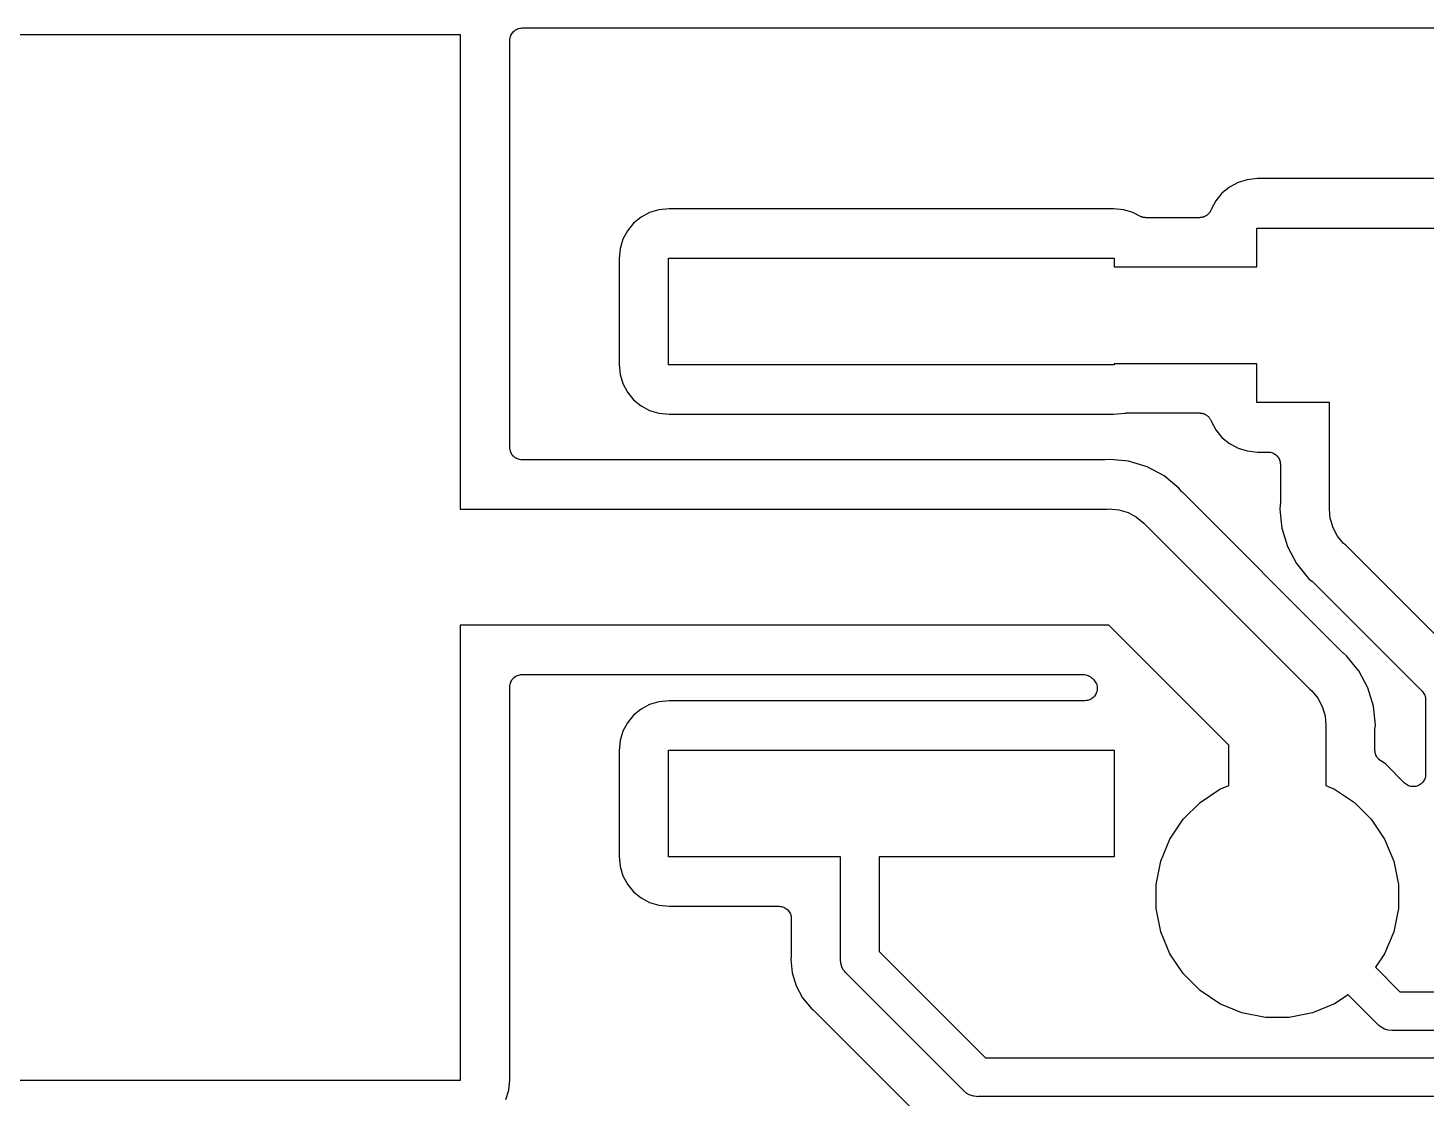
# Model space of a CAD drawing. Extents: x 17.5 to 71.7, y -43 to -16.
# Drawn here: x 29.56 to 44, y -27.08 to -16.03 of the extents above; entities that cross this region are included whole.
import ezdxf

# ---------------------------------------------------------------- set-up
doc = ezdxf.new("R2010")
doc.units = 0
doc.layers.add('BLACK', color=7, linetype='CONTINUOUS')

msp = doc.modelspace()

# ---------------------------------------------------------------- linework, layer by layer
at = {"layer": 'BLACK', "linetype": 'CONTINUOUS'}
for p, q in [((24.625, -16.1), (34.025, -16.1)), ((34.025, -16.1), (34.025, -21)), ((34.5361, -16.1582), (34.5374, -16.1463)), ((34.5361, -16.1591), (34.5361, -16.1582)), ((34.5361, -16.16), (34.5361, -16.1591)), ((34.5361, -16.1591), (34.5361, -16.1591)), ((34.5361, -16.1591), (34.5361, -16.1591)), ((34.5361, -20.365), (34.5361, -16.16)), ((34.5374, -16.1463), (34.5387, -16.1345)), ((34.5387, -16.1345), (34.5388, -16.134)), ((34.5388, -16.1336), (34.5425, -16.1222)), ((34.5388, -16.134), (34.5388, -16.1336)), ((34.5425, -16.1222), (34.546, -16.1108)), ((34.546, -16.1108), (34.5462, -16.1104)), ((34.5462, -16.1104), (34.5463, -16.11)), ((34.5463, -16.11), (34.5521, -16.0995)), ((34.5521, -16.0995), (34.5578, -16.089)), ((34.5578, -16.089), (34.5581, -16.0886)), ((34.5581, -16.0886), (34.5583, -16.0882)), ((34.5583, -16.0882), (34.566, -16.0791)), ((34.566, -16.0791), (34.5736, -16.0699)), ((34.5736, -16.0699), (34.5739, -16.0696)), ((34.5739, -16.0696), (34.5742, -16.0693)), ((34.5742, -16.0693), (34.5835, -16.0618)), ((34.5835, -16.0618), (34.5928, -16.0542)), ((34.5928, -16.0542), (34.5932, -16.054)), ((34.5932, -16.054), (34.5935, -16.0537)), ((34.5935, -16.0537), (34.6041, -16.0482)), ((34.6041, -16.0482), (34.6147, -16.0426)), ((34.6147, -16.0426), (34.6151, -16.0425)), ((34.6151, -16.0425), (34.6155, -16.0422)), ((34.6155, -16.0422), (34.6269, -16.0389)), ((34.6269, -16.0389), (34.6384, -16.0354)), ((34.6384, -16.0354), (34.6388, -16.0354)), ((34.6388, -16.0354), (34.6393, -16.0352)), ((34.6393, -16.0352), (34.6512, -16.0342)), ((34.6512, -16.0342), (34.6631, -16.033)), ((34.6631, -16.033), (67.8207, -16.033)), ((42.1504, -17.5994), (42.0547, -17.6284)), ((42.2562, -17.5889), (42.1504, -17.5994)), ((44.7438, -17.5889), (42.2562, -17.5889)), ((41.8891, -17.7391), (41.8256, -17.8164)), ((41.9664, -17.6756), (41.8891, -17.7391)), ((42.0547, -17.6284), (41.9664, -17.6756)), ((36.1812, -17.8989), (36.0754, -17.9094)), ((40.7688, -17.8989), (36.1812, -17.8989)), ((40.8746, -17.9093), (40.7688, -17.8989)), ((41.8256, -17.8164), (41.7776, -17.9061)), ((35.8914, -17.9856), (35.8141, -18.0491)), ((35.9797, -17.9384), (35.8914, -17.9856)), ((36.0754, -17.9094), (35.9797, -17.9384)), ((40.9703, -17.9384), (40.8746, -17.9093)), ((41.0426, -17.977), (40.9703, -17.9384)), ((41.0476, -17.9791), (41.0426, -17.977)), ((41.0524, -17.9817), (41.0476, -17.9791)), ((41.059, -17.9838), (41.0524, -17.9817)), ((41.0655, -17.9865), (41.059, -17.9838)), ((41.0708, -17.9876), (41.0655, -17.9865)), ((41.076, -17.9892), (41.0708, -17.9876)), ((41.083, -17.99), (41.076, -17.9892)), ((41.0898, -17.9914), (41.083, -17.99)), ((41.0952, -17.9914), (41.0898, -17.9914)), ((41.1007, -17.992), (41.0952, -17.9914)), ((41.1024, -17.992), (41.1007, -17.992)), ((41.6577, -17.992), (41.1024, -17.992)), ((41.6634, -17.9914), (41.6577, -17.992)), ((41.6691, -17.9915), (41.6634, -17.9914)), ((41.6757, -17.9902), (41.6691, -17.9915)), ((41.6824, -17.9896), (41.6757, -17.9902)), ((41.6878, -17.9879), (41.6824, -17.9896)), ((41.6934, -17.9869), (41.6878, -17.9879)), ((41.6997, -17.9844), (41.6934, -17.9869)), ((41.7061, -17.9824), (41.6997, -17.9844)), ((41.7111, -17.9797), (41.7061, -17.9824)), ((41.7164, -17.9776), (41.7111, -17.9797)), ((41.722, -17.9739), (41.7164, -17.9776)), ((41.728, -17.9708), (41.722, -17.9739)), ((41.7324, -17.9672), (41.728, -17.9708)), ((41.7372, -17.9641), (41.7324, -17.9672)), ((41.742, -17.9594), (41.7372, -17.9641)), ((41.7472, -17.9551), (41.742, -17.9594)), ((41.7508, -17.9507), (41.7472, -17.9551)), ((41.7549, -17.9468), (41.7508, -17.9507)), ((41.7587, -17.9412), (41.7549, -17.9468)), ((41.763, -17.936), (41.7587, -17.9412)), ((41.7657, -17.931), (41.763, -17.936)), ((41.7689, -17.9263), (41.7657, -17.931)), ((41.7716, -17.9201), (41.7689, -17.9263)), ((41.7748, -17.9142), (41.7716, -17.9201)), ((41.7765, -17.9088), (41.7748, -17.9142)), ((41.7776, -17.9061), (41.7765, -17.9088)), ((35.7506, -18.1264), (35.7034, -18.2147)), ((35.8141, -18.0491), (35.7506, -18.1264)), ((42.25, -18.5), (42.25, -18.1)), ((42.25, -18.1), (44.75, -18.1)), ((35.6743, -18.3104), (35.6639, -18.4162)), ((35.7034, -18.2147), (35.6743, -18.3104)), ((35.6639, -18.4162), (35.6639, -19.5038)), ((36.175, -19.51), (36.175, -18.41)), ((36.175, -18.41), (40.775, -18.41)), ((40.775, -18.41), (40.775, -18.5)), ((40.775, -18.5), (42.25, -18.5)), ((35.6639, -19.5038), (35.6743, -19.6096)), ((35.6743, -19.6096), (35.7034, -19.7053)), ((40.775, -19.51), (36.175, -19.51)), ((42.25, -19.5), (40.775, -19.5)), ((40.775, -19.5), (40.775, -19.51)), ((42.25, -19.9), (42.25, -19.5)), ((35.7034, -19.7053), (35.7506, -19.7936)), ((35.7506, -19.7936), (35.8141, -19.8709)), ((35.8141, -19.8709), (35.8914, -19.9344)), ((43, -19.9), (42.25, -19.9)), ((43, -20.9754), (43, -19.9)), ((35.8914, -19.9344), (35.9797, -19.9816)), ((35.9797, -19.9816), (36.0754, -20.0106)), ((36.0754, -20.0106), (36.1812, -20.0211)), ((36.1812, -20.0211), (40.7688, -20.0211)), ((40.7688, -20.0211), (40.8851, -20.0096)), ((40.8851, -20.0096), (40.8914, -20.0085)), ((40.8914, -20.0085), (40.8968, -20.0085)), ((40.8968, -20.0085), (40.9022, -20.008)), ((40.9022, -20.008), (41.6577, -20.008)), ((41.6577, -20.008), (41.6595, -20.008)), ((41.6595, -20.008), (41.6651, -20.0086)), ((41.6651, -20.0086), (41.6708, -20.0087)), ((41.6708, -20.0087), (41.6774, -20.01)), ((41.6774, -20.01), (41.6841, -20.0108)), ((41.6841, -20.0108), (41.6895, -20.0125)), ((41.6895, -20.0125), (41.6951, -20.0136)), ((41.6951, -20.0136), (41.7013, -20.0162)), ((41.7013, -20.0162), (41.7077, -20.0183)), ((41.7077, -20.0183), (41.7127, -20.021)), ((41.7127, -20.021), (41.718, -20.0232)), ((41.718, -20.0232), (41.7236, -20.027)), ((41.7236, -20.027), (41.7295, -20.0302)), ((41.7295, -20.0302), (41.7338, -20.0339)), ((41.7338, -20.0339), (41.7385, -20.037)), ((41.7385, -20.037), (41.7433, -20.0418)), ((41.7433, -20.0418), (41.7485, -20.0461)), ((41.7485, -20.0461), (41.752, -20.0506)), ((41.752, -20.0506), (41.756, -20.0546)), ((41.756, -20.0546), (41.7598, -20.0602)), ((41.7598, -20.0602), (41.764, -20.0655)), ((41.764, -20.0655), (41.7666, -20.0705)), ((41.7666, -20.0705), (41.7698, -20.0752)), ((41.7698, -20.0752), (41.7723, -20.0815)), ((41.7723, -20.0815), (41.7755, -20.0874)), ((41.7755, -20.0874), (41.7771, -20.0928)), ((41.7771, -20.0928), (41.8256, -20.1836)), ((41.8256, -20.1836), (41.8891, -20.2609)), ((41.8891, -20.2609), (41.9664, -20.3244)), ((41.9664, -20.3244), (42.0547, -20.3716)), ((34.5372, -20.3769), (34.5361, -20.365)), ((34.5383, -20.3888), (34.5372, -20.3769)), ((34.5384, -20.3892), (34.5383, -20.3888)), ((34.5385, -20.3897), (34.5384, -20.3892)), ((34.542, -20.4011), (34.5385, -20.3897)), ((34.5453, -20.4126), (34.542, -20.4011)), ((34.5455, -20.413), (34.5453, -20.4126)), ((34.5457, -20.4134), (34.5455, -20.413)), ((34.5513, -20.4239), (34.5457, -20.4134)), ((34.5568, -20.4345), (34.5513, -20.4239)), ((34.5571, -20.4349), (34.5568, -20.4345)), ((34.5573, -20.4353), (34.5571, -20.4349)), ((34.5648, -20.4445), (34.5573, -20.4353)), ((34.5723, -20.4539), (34.5648, -20.4445)), ((34.5727, -20.4541), (34.5723, -20.4539)), ((34.573, -20.4545), (34.5727, -20.4541)), ((34.5822, -20.4621), (34.573, -20.4545)), ((34.5913, -20.4698), (34.5822, -20.4621)), ((34.5917, -20.47), (34.5913, -20.4698)), ((34.5921, -20.4703), (34.5917, -20.47)), ((34.6026, -20.476), (34.5921, -20.4703)), ((34.613, -20.4817), (34.6026, -20.476)), ((34.6135, -20.4819), (34.613, -20.4817)), ((34.6139, -20.4821), (34.6135, -20.4819)), ((34.6253, -20.4856), (34.6139, -20.4821)), ((34.6367, -20.4892), (34.6253, -20.4856)), ((34.6371, -20.4893), (34.6367, -20.4892)), ((34.6375, -20.4894), (34.6371, -20.4893)), ((34.6494, -20.4907), (34.6375, -20.4894)), ((34.6613, -20.492), (34.6494, -20.4907)), ((34.6622, -20.492), (34.6613, -20.492)), ((34.6631, -20.492), (34.6622, -20.492)), ((34.6622, -20.492), (34.6622, -20.492)), ((34.6622, -20.492), (34.6622, -20.492)), ((40.672, -20.492), (34.6631, -20.492)), ((40.6773, -20.4915), (40.672, -20.492)), ((40.6827, -20.4916), (40.6773, -20.4915)), ((40.6845, -20.4914), (40.6827, -20.4916)), ((40.7278, -20.4871), (40.6845, -20.4914)), ((40.7711, -20.4914), (40.7278, -20.4871)), ((40.9254, -20.5066), (40.7711, -20.4914)), ((40.7711, -20.4914), (40.7711, -20.4914)), ((42.0547, -20.3716), (42.1504, -20.4006)), ((42.1504, -20.4006), (42.2562, -20.4111)), ((42.2562, -20.4111), (42.365, -20.4111)), ((42.365, -20.4111), (42.3659, -20.4111)), ((42.3659, -20.4111), (42.3659, -20.4111)), ((42.3659, -20.4111), (42.3659, -20.4111)), ((42.3659, -20.4111), (42.3668, -20.4111)), ((42.3668, -20.4111), (42.3787, -20.4124)), ((42.3787, -20.4124), (42.3905, -20.4137)), ((42.3905, -20.4137), (42.391, -20.4138)), ((42.391, -20.4138), (42.3914, -20.4138)), ((42.3914, -20.4138), (42.4028, -20.4175)), ((42.4028, -20.4175), (42.4142, -20.421)), ((42.4142, -20.421), (42.4146, -20.4212)), ((42.4146, -20.4212), (42.415, -20.4213)), ((42.415, -20.4213), (42.4255, -20.4271)), ((42.4255, -20.4271), (42.436, -20.4328)), ((42.436, -20.4328), (42.4364, -20.4331)), ((42.4364, -20.4331), (42.4368, -20.4333)), ((42.4368, -20.4333), (42.4459, -20.441)), ((42.4459, -20.441), (42.4551, -20.4486)), ((42.4551, -20.4486), (42.4554, -20.4489)), ((42.4554, -20.4489), (42.4557, -20.4492)), ((42.4557, -20.4492), (42.4632, -20.4585)), ((42.4632, -20.4585), (42.4708, -20.4678)), ((42.4708, -20.4678), (42.471, -20.4682)), ((42.471, -20.4682), (42.4713, -20.4685)), ((42.4713, -20.4685), (42.4768, -20.4791)), ((42.4768, -20.4791), (42.4824, -20.4897)), ((42.4824, -20.4897), (42.4825, -20.4901)), ((42.4825, -20.4901), (42.4828, -20.4905)), ((42.4828, -20.4905), (42.4861, -20.5019)), ((41.1154, -20.5642), (40.9254, -20.5066)), ((41.2905, -20.6578), (41.1154, -20.5642)), ((42.4861, -20.5019), (42.4896, -20.5134)), ((42.4896, -20.5134), (42.4896, -20.5138)), ((42.4896, -20.5138), (42.4898, -20.5143)), ((42.4898, -20.5143), (42.4908, -20.5262)), ((42.4908, -20.5262), (42.492, -20.5381)), ((42.492, -20.5381), (42.492, -20.9442)), ((41.444, -20.7838), (41.2905, -20.6578)), ((41.4716, -20.8174), (41.444, -20.7838)), ((41.4754, -20.8212), (41.4716, -20.8174)), ((41.4787, -20.8254), (41.4754, -20.8212)), ((41.48, -20.8267), (41.4787, -20.8254)), ((43.1333, -22.48), (41.48, -20.8267)), ((34.025, -21), (40.7032, -21)), ((40.7032, -21), (40.7278, -20.9976)), ((40.7278, -20.9976), (40.7523, -21)), ((40.7523, -21), (40.8258, -21.0072)), ((40.8258, -21.0072), (40.92, -21.0358)), ((40.92, -21.0358), (41.0069, -21.0823)), ((42.4914, -20.9567), (42.4871, -21)), ((42.4871, -21), (42.4972, -21.1028)), ((42.492, -20.946), (42.4914, -20.9513)), ((42.4914, -20.9513), (42.4914, -20.9567)), ((42.492, -20.9442), (42.492, -20.946)), ((42.9976, -21), (43, -20.9754)), ((43.0072, -21.098), (42.9976, -21)), ((41.0069, -21.0823), (41.083, -21.1447)), ((41.083, -21.1447), (41.0987, -21.1638)), ((41.0987, -21.1638), (42.7962, -22.8613)), ((42.4972, -21.1028), (42.4972, -21.1028)), ((42.4972, -21.1028), (42.5066, -21.1976)), ((42.5066, -21.1976), (42.5642, -21.3876)), ((43.0125, -21.1153), (43.0072, -21.098)), ((43.0358, -21.1923), (43.0125, -21.1153)), ((43.0823, -21.2791), (43.0358, -21.1923)), ((43.1447, -21.3553), (43.0823, -21.2791)), ((43.1638, -21.3709), (43.1447, -21.3553)), ((42.5642, -21.3876), (42.6578, -21.5627)), ((44.5, -22.7071), (43.1638, -21.3709)), ((42.6578, -21.5627), (42.7838, -21.7162)), ((42.7838, -21.7162), (42.8174, -21.7438)), ((42.8174, -21.7438), (42.8188, -21.745)), ((42.8188, -21.745), (42.8225, -21.7488)), ((42.8225, -21.7488), (42.8267, -21.7522)), ((42.8267, -21.7522), (43.9548, -22.8803)), ((40.7207, -22.2), (34.025, -22.2)), ((34.025, -22.2), (34.025, -26.9)), ((41.96, -23.4393), (40.7207, -22.2)), ((43.1375, -22.4834), (43.1333, -22.48)), ((43.1412, -22.4873), (43.1375, -22.4834)), ((43.1426, -22.4884), (43.1412, -22.4873)), ((43.1762, -22.516), (43.1426, -22.4884)), ((43.2795, -22.6419), (43.1762, -22.516)), ((43.2796, -22.642), (43.2795, -22.6419)), ((43.3022, -22.6695), (43.2796, -22.642)), ((34.5388, -22.8086), (34.5425, -22.7972)), ((34.5425, -22.7972), (34.546, -22.7858)), ((34.546, -22.7858), (34.5462, -22.7854)), ((34.5462, -22.7854), (34.5463, -22.785)), ((34.5463, -22.785), (34.5521, -22.7745)), ((34.5521, -22.7745), (34.5578, -22.764)), ((34.5578, -22.764), (34.5581, -22.7636)), ((34.5581, -22.7636), (34.5583, -22.7632)), ((34.5583, -22.7632), (34.566, -22.7541)), ((34.566, -22.7541), (34.5736, -22.7449)), ((34.5736, -22.7449), (34.5739, -22.7446)), ((34.5739, -22.7446), (34.5742, -22.7443)), ((34.5742, -22.7443), (34.5835, -22.7368)), ((34.5835, -22.7368), (34.5928, -22.7292)), ((34.5928, -22.7292), (34.5932, -22.729)), ((34.5932, -22.729), (34.5935, -22.7287)), ((34.5935, -22.7287), (34.6041, -22.7232)), ((34.6041, -22.7232), (34.6147, -22.7176)), ((34.6147, -22.7176), (34.6151, -22.7175)), ((34.6151, -22.7175), (34.6155, -22.7172)), ((34.6155, -22.7172), (34.6269, -22.7139)), ((34.6269, -22.7139), (34.6384, -22.7104)), ((34.6384, -22.7104), (34.6388, -22.7104)), ((34.6388, -22.7104), (34.6393, -22.7102)), ((34.6393, -22.7102), (34.6512, -22.7092)), ((34.6512, -22.7092), (34.6631, -22.708)), ((34.6631, -22.708), (40.4576, -22.708)), ((40.4576, -22.708), (40.4581, -22.708)), ((40.4581, -22.708), (40.4581, -22.708)), ((40.4581, -22.708), (40.4581, -22.708)), ((40.4581, -22.708), (40.4594, -22.708)), ((40.4594, -22.708), (40.4711, -22.7093)), ((40.4711, -22.7093), (40.4827, -22.7105)), ((40.4827, -22.7105), (40.4834, -22.7107)), ((40.4834, -22.7107), (40.484, -22.7108)), ((40.484, -22.7108), (40.4953, -22.7143)), ((40.4953, -22.7143), (40.5064, -22.7178)), ((40.5064, -22.7178), (40.507, -22.7181)), ((40.507, -22.7181), (40.5077, -22.7183)), ((40.5077, -22.7183), (40.518, -22.7239)), ((40.518, -22.7239), (40.5283, -22.7295)), ((40.5283, -22.7295), (40.5288, -22.7299)), ((40.5288, -22.7299), (40.5294, -22.7302)), ((40.5294, -22.7302), (40.5383, -22.7377)), ((40.5383, -22.7377), (40.5474, -22.7452)), ((40.5474, -22.7452), (40.5644, -22.7621)), ((40.5644, -22.7621), (40.5653, -22.7631)), ((40.5653, -22.7631), (40.5653, -22.7631)), ((40.5653, -22.7631), (40.5653, -22.7631)), ((40.5653, -22.7631), (40.5656, -22.7634)), ((40.5656, -22.7634), (40.5733, -22.773)), ((40.5733, -22.773), (40.5808, -22.7824)), ((40.5808, -22.7824), (40.5809, -22.7826)), ((40.5809, -22.7826), (40.5811, -22.7828)), ((40.5811, -22.7828), (40.5867, -22.7935)), ((40.5867, -22.7935), (40.5923, -22.8044)), ((40.5923, -22.8044), (40.5924, -22.8046)), ((40.5924, -22.8046), (40.5925, -22.8048)), ((40.5925, -22.8048), (40.5959, -22.8164)), ((43.3958, -22.8446), (43.3022, -22.6695)), ((34.5361, -22.8332), (34.5374, -22.8213)), ((34.5361, -22.8341), (34.5361, -22.8332)), ((34.5361, -22.835), (34.5361, -22.8341)), ((34.5361, -22.8341), (34.5361, -22.8341)), ((34.5361, -22.8341), (34.5361, -22.8341)), ((34.5361, -26.8938), (34.5361, -22.835)), ((34.5374, -22.8213), (34.5387, -22.8095)), ((34.5387, -22.8095), (34.5388, -22.809)), ((34.5388, -22.809), (34.5388, -22.8086)), ((40.5542, -22.9501), (40.5448, -22.9577)), ((40.5637, -22.9424), (40.5542, -22.9501)), ((40.5639, -22.9422), (40.5637, -22.9424)), ((40.5641, -22.942), (40.5639, -22.9422)), ((40.5718, -22.9327), (40.5641, -22.942)), ((40.5796, -22.9233), (40.5718, -22.9327)), ((40.5797, -22.9231), (40.5796, -22.9233)), ((40.5799, -22.9229), (40.5797, -22.9231)), ((40.5857, -22.9122), (40.5799, -22.9229)), ((40.5915, -22.9016), (40.5857, -22.9122)), ((40.5916, -22.9011), (40.5915, -22.9013)), ((40.5915, -22.9013), (40.5915, -22.9016)), ((40.5952, -22.8896), (40.5916, -22.9011)), ((40.5989, -22.8779), (40.5952, -22.8896)), ((40.5959, -22.8164), (40.5993, -22.8281)), ((40.599, -22.8775), (40.5989, -22.8777)), ((40.5989, -22.8777), (40.5989, -22.8779)), ((40.6003, -22.8653), (40.599, -22.8775)), ((40.5993, -22.8281), (40.5993, -22.8284)), ((40.5993, -22.8284), (40.5994, -22.8286)), ((40.5994, -22.8286), (40.6005, -22.8408)), ((40.6016, -22.8533), (40.6003, -22.8653)), ((40.6005, -22.8408), (40.6016, -22.8528)), ((40.6016, -22.8528), (40.6015, -22.853)), ((40.6015, -22.853), (40.6016, -22.8533)), ((42.7962, -22.8613), (42.8153, -22.877)), ((42.8153, -22.877), (42.8777, -22.9531)), ((43.4534, -23.0346), (43.3958, -22.8446)), ((43.9548, -22.8803), (43.9551, -22.8806)), ((43.9551, -22.8806), (43.9551, -22.8806)), ((43.9551, -22.8806), (43.9551, -22.8807)), ((43.9551, -22.8807), (43.956, -22.8816)), ((43.956, -22.8816), (43.9634, -22.8908)), ((43.9634, -22.8908), (43.9708, -22.8999)), ((43.9708, -22.8999), (43.9711, -22.9004)), ((43.9711, -22.9004), (43.9715, -22.901)), ((43.9715, -22.901), (43.9769, -22.9114)), ((43.9769, -22.9114), (43.9824, -22.9217)), ((43.9824, -22.9217), (43.9826, -22.9224)), ((43.9826, -22.9224), (43.9829, -22.923)), ((43.9829, -22.923), (43.9862, -22.9343)), ((43.9862, -22.9343), (43.9896, -22.9455)), ((43.9896, -22.9455), (43.9896, -22.9461)), ((43.9896, -22.9461), (43.9898, -22.9468)), ((43.9898, -22.9468), (43.9909, -22.9585)), ((35.8914, -23.0656), (35.8141, -23.1291)), ((35.9797, -23.0184), (35.8914, -23.0656)), ((36.0754, -22.9894), (35.9797, -23.0184)), ((36.1812, -22.9789), (36.0754, -22.9894)), ((40.4746, -22.9789), (36.1812, -22.9789)), ((40.4866, -22.9777), (40.4746, -22.9789)), ((40.4988, -22.9766), (40.4866, -22.9777)), ((40.499, -22.9765), (40.4988, -22.9766)), ((40.4992, -22.9765), (40.499, -22.9765)), ((40.5106, -22.9731), (40.4992, -22.9765)), ((40.5225, -22.9695), (40.5106, -22.9731)), ((40.5228, -22.9694), (40.5225, -22.9695)), ((40.523, -22.9693), (40.5228, -22.9694)), ((40.5335, -22.9637), (40.523, -22.9693)), ((40.5445, -22.958), (40.5335, -22.9637)), ((40.5446, -22.9578), (40.5445, -22.958)), ((40.5448, -22.9577), (40.5446, -22.9578)), ((42.8777, -22.9531), (42.9242, -23.04)), ((42.9242, -23.04), (42.9497, -23.1243)), ((43.4729, -23.2322), (43.4534, -23.0346)), ((43.9909, -22.9585), (43.992, -22.9701)), ((43.992, -22.9701), (43.992, -23.7392)), ((35.7506, -23.2064), (35.7034, -23.2947)), ((35.8141, -23.1291), (35.7506, -23.2064)), ((42.9497, -23.1243), (42.9528, -23.1342)), ((42.9528, -23.1342), (42.9624, -23.2322)), ((42.9624, -23.2322), (42.96, -23.2568)), ((43.4686, -23.2755), (43.4729, -23.2322)), ((35.7034, -23.2947), (35.6743, -23.3904)), ((42.96, -23.2568), (42.96, -23.8541)), ((43.468, -23.2862), (43.4686, -23.2809)), ((43.468, -23.288), (43.468, -23.2862)), ((43.468, -23.4913), (43.468, -23.288)), ((43.4686, -23.2809), (43.4686, -23.2755)), ((35.6743, -23.3904), (35.6639, -23.4962)), ((35.6639, -23.4962), (35.6639, -24.5838)), ((36.175, -24.59), (36.175, -23.49)), ((36.175, -23.49), (40.775, -23.49)), ((40.775, -23.49), (40.775, -24.59)), ((41.96, -23.8541), (41.96, -23.4393)), ((43.4692, -23.5031), (43.468, -23.4913)), ((43.4702, -23.5148), (43.4692, -23.5031)), ((43.4704, -23.5154), (43.4702, -23.5148)), ((43.4704, -23.516), (43.4704, -23.5154)), ((43.4738, -23.5272), (43.4704, -23.516)), ((43.4771, -23.5386), (43.4738, -23.5272)), ((43.4774, -23.5391), (43.4771, -23.5386)), ((43.4776, -23.5397), (43.4774, -23.5391)), ((43.4831, -23.5501), (43.4776, -23.5397)), ((43.4885, -23.5606), (43.4831, -23.5501)), ((43.4889, -23.561), (43.4885, -23.5606)), ((43.4892, -23.5616), (43.4889, -23.561)), ((43.4967, -23.5707), (43.4892, -23.5616)), ((43.504, -23.5799), (43.4967, -23.5707)), ((43.5045, -23.5803), (43.504, -23.5799)), ((43.5049, -23.5808), (43.5045, -23.5803)), ((43.514, -23.5883), (43.5049, -23.5808)), ((43.523, -23.5959), (43.514, -23.5883)), ((43.524, -23.5966), (43.523, -23.5959)), ((43.5244, -23.5969), (43.524, -23.5966)), ((43.524, -23.5966), (43.524, -23.5966)), ((43.524, -23.5966), (43.524, -23.5966)), ((43.5807, -23.6345), (43.5244, -23.5969)), ((43.7752, -23.829), (43.5807, -23.6345)), ((43.9698, -23.811), (43.962, -23.8202)), ((43.9699, -23.8108), (43.9698, -23.811)), ((43.97, -23.8106), (43.9699, -23.8108)), ((43.976, -23.7997), (43.97, -23.8106)), ((43.9817, -23.7892), (43.976, -23.7997)), ((43.9818, -23.789), (43.9817, -23.7892)), ((43.9819, -23.7888), (43.9818, -23.789)), ((43.9855, -23.7773), (43.9819, -23.7888)), ((43.9892, -23.7656), (43.9855, -23.7773)), ((43.9893, -23.7654), (43.9892, -23.7656)), ((43.9906, -23.7532), (43.9893, -23.7652)), ((43.9893, -23.7652), (43.9893, -23.7654)), ((43.992, -23.741), (43.9906, -23.7532)), ((43.992, -23.7392), (43.992, -23.7405)), ((43.992, -23.7405), (43.992, -23.7405)), ((43.992, -23.7405), (43.992, -23.7406)), ((43.992, -23.7406), (43.992, -23.741)), ((41.6632, -24.0291), (41.8679, -23.8923)), ((41.8679, -23.8923), (41.96, -23.8541)), ((42.96, -23.8541), (43.0521, -23.8923)), ((43.0521, -23.8923), (43.2568, -24.0291)), ((43.7846, -23.8368), (43.7752, -23.829)), ((43.794, -23.8445), (43.7846, -23.8368)), ((43.7942, -23.8446), (43.794, -23.8445)), ((43.7944, -23.8447), (43.7942, -23.8446)), ((43.8049, -23.8504), (43.7944, -23.8447)), ((43.8158, -23.8563), (43.8049, -23.8504)), ((43.816, -23.8564), (43.8158, -23.8563)), ((43.8162, -23.8565), (43.816, -23.8564)), ((43.8277, -23.86), (43.8162, -23.8565)), ((43.8395, -23.8636), (43.8277, -23.86)), ((43.8397, -23.8636), (43.8395, -23.8636)), ((43.8399, -23.8637), (43.8397, -23.8636)), ((43.852, -23.8649), (43.8399, -23.8637)), ((43.8641, -23.8662), (43.852, -23.8649)), ((43.8643, -23.8662), (43.8641, -23.8662)), ((43.8646, -23.8662), (43.8643, -23.8662)), ((43.8766, -23.8651), (43.8646, -23.8662)), ((43.8888, -23.864), (43.8766, -23.8651)), ((43.889, -23.8639), (43.8888, -23.864)), ((43.8892, -23.8639), (43.889, -23.8639)), ((43.9009, -23.8604), (43.8892, -23.8639)), ((43.9126, -23.857), (43.9009, -23.8604)), ((43.9128, -23.8569), (43.9126, -23.857)), ((43.913, -23.8568), (43.9128, -23.8569)), ((43.9238, -23.8511), (43.913, -23.8568)), ((43.9345, -23.8455), (43.9238, -23.8511)), ((43.9347, -23.8453), (43.9345, -23.8455)), ((43.9349, -23.8452), (43.9347, -23.8453)), ((43.9444, -23.8375), (43.9349, -23.8452)), ((43.9539, -23.8299), (43.9444, -23.8375)), ((43.954, -23.8298), (43.9539, -23.8299)), ((43.9542, -23.8296), (43.954, -23.8298)), ((43.962, -23.8202), (43.9542, -23.8296)), ((41.4891, -24.2032), (41.6632, -24.0291)), ((43.2568, -24.0291), (43.4309, -24.2032)), ((41.3523, -24.4079), (41.4891, -24.2032)), ((43.4309, -24.2032), (43.5677, -24.4079)), ((41.258, -24.6354), (41.3523, -24.4079)), ((43.5677, -24.4079), (43.662, -24.6354)), ((35.6639, -24.5838), (35.6743, -24.6896)), ((37.95, -24.59), (36.175, -24.59)), ((37.95, -25.6402), (37.95, -24.59)), ((40.775, -24.59), (38.35, -24.59)), ((38.35, -24.59), (38.35, -25.5672)), ((41.21, -24.8769), (41.258, -24.6354)), ((43.662, -24.6354), (43.71, -24.8769)), ((35.6743, -24.6896), (35.7034, -24.7853)), ((35.7034, -24.7853), (35.7506, -24.8736)), ((35.7506, -24.8736), (35.8141, -24.9509)), ((35.8141, -24.9509), (35.8914, -25.0144)), ((41.21, -25.1231), (41.21, -24.8769)), ((43.71, -24.8769), (43.71, -25.1231)), ((35.8914, -25.0144), (35.9797, -25.0616)), ((35.9797, -25.0616), (36.0754, -25.0906)), ((36.0754, -25.0906), (36.1812, -25.1011)), ((36.1812, -25.1011), (37.315, -25.1011)), ((37.315, -25.1011), (37.3159, -25.1011)), ((37.3159, -25.1011), (37.3159, -25.1011)), ((37.3159, -25.1011), (37.3159, -25.1011)), ((37.3159, -25.1011), (37.3168, -25.1011)), ((37.3168, -25.1011), (37.3287, -25.1024)), ((37.3287, -25.1024), (37.3405, -25.1037)), ((37.3405, -25.1037), (37.341, -25.1038)), ((37.341, -25.1038), (37.3414, -25.1038)), ((37.3414, -25.1038), (37.3528, -25.1075)), ((37.3528, -25.1075), (37.3642, -25.111)), ((37.3642, -25.111), (37.3646, -25.1112)), ((37.3646, -25.1112), (37.365, -25.1113)), ((37.365, -25.1113), (37.3755, -25.1171)), ((37.3755, -25.1171), (37.386, -25.1228)), ((37.386, -25.1228), (37.3864, -25.1231)), ((37.3864, -25.1231), (37.3868, -25.1233)), ((37.3868, -25.1233), (37.3959, -25.131)), ((37.3959, -25.131), (37.4051, -25.1386)), ((37.4051, -25.1386), (37.4054, -25.1389)), ((37.4054, -25.1389), (37.4057, -25.1392)), ((37.4057, -25.1392), (37.4132, -25.1485)), ((37.4132, -25.1485), (37.4208, -25.1578)), ((37.4208, -25.1578), (37.421, -25.1582)), ((37.421, -25.1582), (37.4213, -25.1585)), ((37.4213, -25.1585), (37.4268, -25.1691)), ((37.4268, -25.1691), (37.4324, -25.1797)), ((37.4324, -25.1797), (37.4325, -25.1801)), ((37.4325, -25.1801), (37.4328, -25.1805)), ((37.4328, -25.1805), (37.4361, -25.1919)), ((37.4361, -25.1919), (37.4396, -25.2034)), ((37.4396, -25.2034), (37.4396, -25.2038)), ((37.4396, -25.2038), (37.4398, -25.2043)), ((37.4398, -25.2043), (37.4408, -25.2162)), ((37.4408, -25.2162), (37.442, -25.2281)), ((37.442, -25.2281), (37.442, -25.609)), ((41.258, -25.3646), (41.21, -25.1231)), ((43.71, -25.1231), (43.662, -25.3646)), ((41.3523, -25.5921), (41.258, -25.3646)), ((43.662, -25.3646), (43.5677, -25.5921)), ((37.4414, -25.6214), (37.4386, -25.65)), ((37.4386, -25.65), (37.4522, -25.7888)), ((37.442, -25.6107), (37.4414, -25.6161)), ((37.4414, -25.6161), (37.4414, -25.6214)), ((37.442, -25.609), (37.442, -25.6107)), ((37.949, -25.65), (37.95, -25.6402)), ((37.9529, -25.6892), (37.949, -25.65)), ((37.9643, -25.7269), (37.9529, -25.6892)), ((38.35, -25.5672), (39.4488, -26.666)), ((41.4891, -25.7968), (41.3523, -25.5921)), ((43.5677, -25.5921), (43.4745, -25.7316)), ((37.4522, -25.7888), (37.4927, -25.9222)), ((37.9692, -25.736), (37.9643, -25.7269)), ((37.9829, -25.7617), (37.9692, -25.736)), ((37.9914, -25.772), (37.9829, -25.7617)), ((38.0016, -25.7845), (37.9914, -25.772)), ((38.0079, -25.7921), (38.0016, -25.7845)), ((38.0155, -25.7984), (38.0079, -25.7921)), ((39.2176, -27.0005), (38.0155, -25.7984)), ((41.6632, -25.9709), (41.4891, -25.7968)), ((43.4745, -25.7316), (43.7268, -25.9839)), ((37.4927, -25.9222), (37.5585, -26.0452)), ((41.8679, -26.1077), (41.6632, -25.9709)), ((37.5585, -26.0452), (37.6469, -26.1531)), ((42.0954, -26.202), (41.8679, -26.1077)), ((43.0521, -26.1077), (42.8246, -26.202)), ((43.1916, -26.0145), (43.0521, -26.1077)), ((43.4956, -26.3184), (43.1916, -26.0145)), ((43.7268, -25.9839), (46.2732, -25.9839)), ((37.6469, -26.1531), (37.6691, -26.1713)), ((37.6691, -26.1713), (37.6705, -26.1724)), ((37.6705, -26.1724), (37.6742, -26.1762)), ((37.6742, -26.1762), (37.6784, -26.1796)), ((37.6784, -26.1796), (38.8364, -27.3376)), ((42.3369, -26.25), (42.0954, -26.202)), ((42.5831, -26.25), (42.3369, -26.25)), ((42.8246, -26.202), (42.5831, -26.25)), ((43.5018, -26.326), (43.4956, -26.3184)), ((43.5094, -26.3323), (43.5018, -26.326)), ((43.5323, -26.351), (43.5094, -26.3323)), ((43.5094, -26.3323), (43.5094, -26.3323)), ((43.567, -26.3696), (43.5323, -26.351)), ((43.6047, -26.381), (43.567, -26.3696)), ((43.6439, -26.3849), (43.6047, -26.381)), ((43.6537, -26.3839), (43.6439, -26.3849)), ((46.3463, -26.3839), (43.6537, -26.3839)), ((39.4488, -26.666), (50.5512, -26.666)), ((34.025, -26.9), (24.625, -26.9)), ((34.5256, -26.9996), (34.5361, -26.8938)), ((34.4966, -27.0953), (34.5256, -26.9996)), ((39.2239, -27.0081), (39.2176, -27.0005)), ((39.2543, -27.0331), (39.2239, -27.0081)), ((39.2804, -27.047), (39.2543, -27.0331)), ((39.2891, -27.0517), (39.2804, -27.047)), ((39.3268, -27.0631), (39.2891, -27.0517)), ((39.3306, -27.0635), (39.3268, -27.0631)), ((39.3562, -27.066), (39.3306, -27.0635)), ((39.366, -27.067), (39.3562, -27.066)), ((39.3562, -27.066), (39.3562, -27.066)), ((39.3758, -27.066), (39.366, -27.067)), ((50.6242, -27.066), (39.3758, -27.066))]:
    msp.add_line(p, q, dxfattribs=at)

doc.saveas('drawing.dxf')
